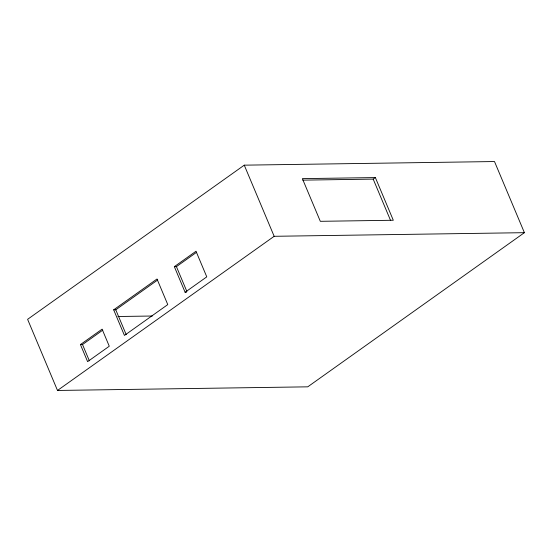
<?xml version="1.0" encoding="UTF-8"?>
<svg xmlns="http://www.w3.org/2000/svg" width="552" height="552" viewBox="0 0 552 552"><rect width="100%" height="100%" fill="white"/><g stroke="black" fill="none" stroke-linecap="round" stroke-linejoin="round"><path stroke-width="0.83" d="M244.26 165.165L27.6 319.325L57.505 390.457L307.74 386.835L524.4 232.675L494.495 161.543L244.26 165.165L274.165 236.297L524.4 232.675M113.677 309.831L157.01 278.995L167.773 304.6L124.441 335.437L113.677 309.831L115.761 309.796L157.7 279.961M174.342 266.664L196.008 251.25L206.772 276.856L185.106 292.27L174.342 266.664L176.426 266.63L196.698 252.209M80.433 344.572L102.099 329.158L109.275 346.228L87.609 361.643L80.433 344.572L82.517 344.545L102.789 330.124M57.505 390.457L274.165 236.297M302.786 180.138L373.193 179.117L375.36 177.578L393.3 220.255L320.319 221.317L302.379 178.634L375.36 177.578M185.106 292.27L186.5 292.25M117.886 316.51L152.304 316.013M373.193 179.117L390.471 220.22M176.426 266.63L186.866 291.463M115.761 309.796L126.201 334.629M82.517 344.545L89.369 360.836"/></g></svg>
